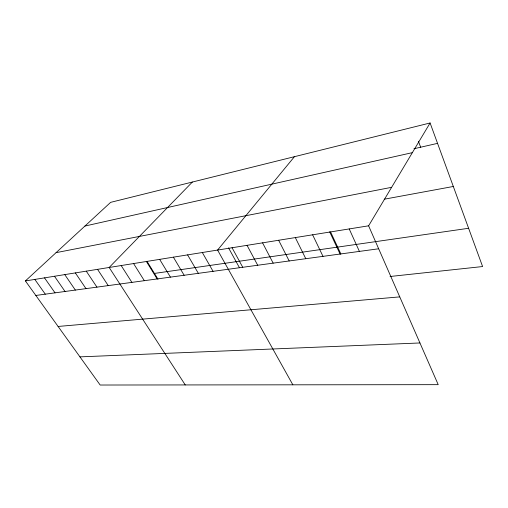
<?xml version="1.0" encoding="UTF-8"?>
<svg xmlns="http://www.w3.org/2000/svg" width="508" height="508" viewBox="0 0 508 508"><rect width="100%" height="100%" fill="white"/><g stroke="black" fill="none" stroke-linecap="round" stroke-linejoin="round"><path stroke-width="0.76" d="M368.611 225.812L438.214 384.664L100.171 385.026L25.4 280.93L368.611 225.812L430.098 122.974L482.6 266.548L390.068 276.492M294.443 156.68L217.583 250.063L292.856 384.816M192.367 182.042L109.169 267.475L185.255 384.937M25.4 280.93L110.636 202.349L430.098 122.974M413.963 148.736L437.553 143.364M84.931 226.047L412.356 152.648M56.064 252.66L391.624 187.319M384.239 199.212L453.32 186.474M154.445 273.425L468.605 228.282M35.839 295.459L378.676 248.78M58.096 326.454L399.752 296.882M79.947 356.87L419.945 342.964M34.817 279.419L45.295 294.176M44.507 277.857L55.029 292.849M54.483 276.257L65.043 291.484M64.757 274.606L75.355 290.081M75.349 272.904L85.985 288.633M86.271 271.151L96.939 287.141M97.542 269.342L108.229 285.604M121.171 265.551L131.909 282.378M133.579 263.557L144.329 280.689M147.091 261.487L158.007 279.203M146.399 261.499L157.162 278.943M159.658 259.366L170.428 277.133M173.38 257.162L184.15 275.266M187.592 254.883L198.349 273.336M202.317 252.52L213.062 271.329M228.549 247.885L239.439 267.691M232.061 247.739L242.754 267.291M247.047 245.332L257.702 265.252M262.566 242.843L273.171 263.144M278.644 240.259L289.192 260.966M295.313 237.585L305.791 258.705M312.611 234.804L323.005 256.362M330.562 231.921L340.862 253.93M329.673 231.832L340.189 254.267M349.218 228.93L359.404 251.403M418.414 141.281L420.656 147.212"/></g></svg>
